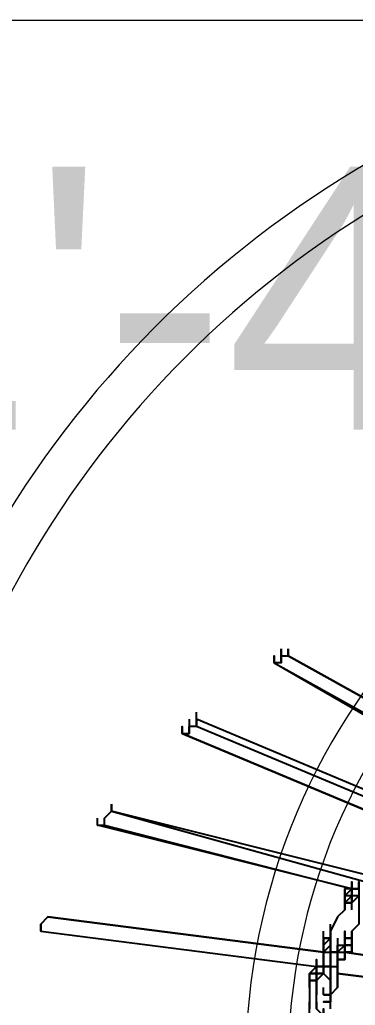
# Model space of a CAD drawing. Header units: inches. Extents: x 3324238 to 135265466, y -1036581 to 20094598.
# Drawn here: x 3353501.34 to 3353505.17, y -519253.81 to -519242.56 of the extents above; entities that cross this region are included whole.
import ezdxf

# ---------------------------------------------------------------- set-up
doc = ezdxf.new("R2010")
doc.units = ezdxf.units.IN
doc.header["$MEASUREMENT"] = 0
doc.layers.add('PDF_Geometry', color=7, linetype='Continuous')
doc.layers.add('PDF_Text', color=1, linetype='Continuous')
doc.styles.add('PDF Arial', font='arial.ttf')

msp = doc.modelspace()

# ---------------------------------------------------------------- linework, layer by layer
at = {"layer": 'PDF_Geometry', "color": 252, "lineweight": 13, "true_color": 0x979797}
msp.add_lwpolyline([(3353511.255, -519242.567), (3353497.558, -519242.567)], dxfattribs=at)
at = {"layer": 'PDF_Geometry', "color": 32, "lineweight": 13, "true_color": 0xdd6e00}
msp.add_lwpolyline([(3353522.777, -519332.082), (3353522.777, -519254.491, 1.00015), (3353499.894, -519254.491)], format="xyb", dxfattribs=at)
at = {"layer": 'PDF_Geometry', "lineweight": 25}
for points in [[(3353504.326, -519249.818), (3353504.326, -519249.899), (3353504.245, -519249.899), (3353504.245, -519249.818), (3353504.245, -519249.899), (3353506.421, -519251.107), (3353506.421, -519251.188), (3353506.421, -519251.107), (3353506.421, -519251.188), (3353506.421, -519251.107), (3353506.421, -519251.188), (3353506.421, -519251.269)], [(3353504.245, -519249.818), (3353504.245, -519249.899), (3353506.34, -519251.107), (3353506.34, -519251.188)], [(3353504.245, -519249.899), (3353504.245, -519249.818)], [(3353504.326, -519249.899), (3353504.326, -519249.818), (3353504.406, -519249.818), (3353504.406, -519249.738)], [(3353504.326, -519249.738), (3353504.326, -519249.818), (3353504.326, -519249.738)], [(3353506.662, -519251.027), (3353506.662, -519251.107), (3353506.662, -519251.188), (3353506.662, -519251.269), (3353506.582, -519251.269), (3353506.582, -519251.188), (3353506.582, -519251.269), (3353506.582, -519251.188), (3353506.582, -519251.269), (3353506.582, -519251.188), (3353506.582, -519251.107), (3353506.582, -519251.027), (3353506.582, -519250.946), (3353506.582, -519251.027), (3353506.582, -519251.107), (3353506.582, -519251.027), (3353506.582, -519251.107), (3353506.582, -519251.027), (3353504.406, -519249.818), (3353506.582, -519251.027), (3353506.582, -519250.946), (3353506.582, -519250.866)], [(3353503.359, -519250.543), (3353503.359, -519250.463)], [(3353503.278, -519250.543), (3353503.278, -519250.624), (3353503.278, -519250.705)], [(3353505.857, -519251.591), (3353503.359, -519250.543), (3353503.359, -519250.624), (3353503.278, -519250.624)], [(3353503.198, -519250.705), (3353503.278, -519250.705), (3353503.278, -519250.624)], [(3353505.695, -519251.752), (3353503.198, -519250.705), (3353503.198, -519250.624), (3353503.198, -519250.705), (3353505.695, -519251.752)], [(3353505.615, -519252.155), (3353505.615, -519252.235), (3353505.615, -519252.316), (3353505.615, -519252.235), (3353505.695, -519252.155), (3353505.776, -519252.074), (3353505.776, -519251.994), (3353505.857, -519251.994), (3353505.857, -519251.913), (3353505.857, -519251.994), (3353505.857, -519251.913), (3353505.857, -519251.833), (3353505.857, -519251.752), (3353505.857, -519251.671), (3353503.359, -519250.624)], [(3353505.212, -519252.558), (3353505.131, -519252.558), (3353505.131, -519252.477), (3353502.231, -519251.752), (3353502.311, -519251.752), (3353502.311, -519251.671), (3353502.392, -519251.591), (3353505.293, -519252.397)], [(3353505.293, -519252.397), (3353505.293, -519252.316), (3353502.392, -519251.591)], [(3353502.231, -519251.752), (3353502.231, -519251.671)], [(3353502.311, -519251.752), (3353502.311, -519251.671)], [(3353502.311, -519251.752), (3353505.131, -519252.477)], [(3353505.131, -519252.397), (3353505.131, -519252.477), (3353505.212, -519252.477), (3353505.212, -519252.397), (3353505.212, -519252.477), (3353505.212, -519252.558), (3353505.212, -519252.638), (3353505.212, -519252.719), (3353505.212, -519252.799), (3353505.212, -519252.88), (3353505.131, -519252.961), (3353505.131, -519253.041), (3353505.131, -519252.961), (3353505.131, -519253.041), (3353505.131, -519253.122), (3353505.131, -519253.041), (3353505.131, -519253.122), (3353505.131, -519253.202), (3353505.051, -519253.202), (3353508.838, -519253.766), (3353508.918, -519253.766), (3353508.838, -519253.686), (3353508.838, -519253.766), (3353508.838, -519253.847)], [(3353505.212, -519252.477), (3353505.131, -519252.477), (3353505.131, -519252.397), (3353505.131, -519252.477), (3353505.131, -519252.397), (3353505.131, -519252.477), (3353505.131, -519252.397), (3353505.131, -519252.477), (3353505.131, -519252.397), (3353505.131, -519252.477), (3353505.131, -519252.397), (3353505.131, -519252.477), (3353505.131, -519252.558), (3353505.131, -519252.638), (3353505.131, -519252.558), (3353505.131, -519252.477), (3353505.131, -519252.558), (3353505.131, -519252.638), (3353505.131, -519252.558), (3353505.131, -519252.477), (3353505.131, -519252.558), (3353505.131, -519252.638), (3353505.131, -519252.558), (3353505.051, -519252.558), (3353505.051, -519252.477), (3353505.051, -519252.558), (3353505.051, -519252.638), (3353505.051, -519252.719), (3353505.051, -519252.638), (3353505.051, -519252.558), (3353505.051, -519252.638), (3353505.051, -519252.558), (3353505.131, -519252.477), (3353505.051, -519252.477), (3353505.051, -519252.558), (3353505.051, -519252.638), (3353505.051, -519252.558), (3353505.051, -519252.638), (3353505.131, -519252.638), (3353505.051, -519252.638), (3353505.051, -519252.558), (3353505.051, -519252.638), (3353505.051, -519252.558), (3353505.051, -519252.638)], [(3353505.131, -519252.477), (3353505.131, -519252.397)], [(3353505.131, -519252.477), (3353505.212, -519252.477)], [(3353505.212, -519252.477), (3353505.131, -519252.477)], [(3353505.131, -519252.558), (3353505.131, -519252.477)], [(3353505.051, -519252.638), (3353505.051, -519252.558)], [(3353505.051, -519252.638), (3353505.051, -519252.558)], [(3353505.131, -519252.638), (3353505.051, -519252.638), (3353505.131, -519252.558)], [(3353505.131, -519252.719), (3353505.131, -519252.638), (3353505.212, -519252.558)], [(3353505.131, -519252.638), (3353505.131, -519252.558), (3353505.131, -519252.638)], [(3353505.051, -519252.719), (3353504.97, -519252.799), (3353504.89, -519252.961), (3353504.89, -519253.041), (3353504.809, -519253.041), (3353504.809, -519253.122), (3353504.809, -519253.041), (3353504.89, -519253.041), (3353504.809, -519253.122), (3353504.809, -519253.202), (3353501.667, -519252.799)], [(3353505.051, -519252.719), (3353505.051, -519252.638)], [(3353501.586, -519252.88), (3353501.586, -519252.961), (3353501.586, -519252.88), (3353501.667, -519252.799), (3353504.809, -519253.202), (3353504.89, -519253.202), (3353504.89, -519253.122), (3353504.89, -519253.041), (3353504.89, -519252.961), (3353504.89, -519253.041), (3353504.89, -519253.122), (3353504.89, -519253.202), (3353504.89, -519253.122), (3353504.89, -519253.202), (3353504.89, -519253.122), (3353504.89, -519253.202), (3353504.89, -519253.283), (3353504.89, -519253.363), (3353504.97, -519253.363), (3353504.97, -519253.283), (3353504.97, -519253.202), (3353504.97, -519253.122), (3353504.97, -519253.202), (3353504.97, -519253.122), (3353504.97, -519253.202), (3353504.97, -519253.122), (3353504.97, -519253.202), (3353504.97, -519253.283), (3353504.97, -519253.202), (3353505.051, -519253.202), (3353505.051, -519253.122)], [(3353501.586, -519252.961), (3353501.586, -519252.88)], [(3353501.586, -519252.88), (3353501.586, -519252.961), (3353501.586, -519252.88), (3353501.586, -519252.961), (3353504.729, -519253.363), (3353504.729, -519253.444), (3353504.648, -519253.444), (3353504.648, -519253.525), (3353504.729, -519253.525), (3353504.648, -519253.525), (3353504.648, -519253.605), (3353504.648, -519253.525), (3353504.648, -519253.444), (3353504.729, -519253.444), (3353504.729, -519253.525), (3353504.729, -519253.605), (3353504.729, -519253.686), (3353504.729, -519253.605), (3353504.729, -519253.525), (3353504.729, -519253.444), (3353504.729, -519253.525), (3353504.729, -519253.605), (3353504.729, -519253.525), (3353504.648, -519253.525), (3353504.648, -519253.605), (3353504.648, -519253.686)], [(3353501.586, -519252.961), (3353504.729, -519253.363)], [(3353504.89, -519253.686), (3353504.89, -519253.766), (3353504.89, -519253.686), (3353504.89, -519253.605), (3353504.89, -519253.525), (3353504.89, -519253.444), (3353504.89, -519253.363), (3353504.809, -519253.363), (3353504.809, -519253.283), (3353504.809, -519253.202), (3353504.89, -519253.202), (3353504.89, -519253.122), (3353504.89, -519253.041), (3353504.89, -519252.961), (3353504.89, -519253.041), (3353504.89, -519252.961), (3353504.89, -519253.041), (3353504.89, -519253.122), (3353504.89, -519253.202), (3353504.89, -519253.283), (3353504.89, -519253.202), (3353504.89, -519253.122), (3353504.89, -519253.202), (3353504.97, -519253.202), (3353504.89, -519253.202), (3353504.89, -519253.122), (3353504.89, -519253.041), (3353504.809, -519253.122), (3353504.809, -519253.041), (3353504.809, -519253.122), (3353504.809, -519253.041), (3353504.89, -519253.041), (3353504.89, -519252.961), (3353504.89, -519252.88)], [(3353504.809, -519253.041), (3353504.809, -519252.961)], [(3353504.89, -519252.961), (3353504.89, -519253.041), (3353504.89, -519252.961), (3353504.89, -519253.041), (3353504.89, -519252.961), (3353504.89, -519253.041), (3353504.89, -519253.122), (3353504.89, -519253.202), (3353504.89, -519253.122), (3353504.89, -519253.202), (3353504.89, -519253.122)], [(3353504.97, -519253.041), (3353504.97, -519253.122), (3353504.97, -519253.202), (3353504.97, -519253.122), (3353504.97, -519253.202), (3353505.051, -519253.122), (3353505.051, -519253.041), (3353505.051, -519253.122), (3353505.051, -519253.041), (3353505.051, -519253.122), (3353505.051, -519253.041), (3353505.051, -519252.961), (3353505.051, -519253.041), (3353505.051, -519253.122), (3353505.131, -519253.122), (3353505.131, -519253.041), (3353505.051, -519253.041), (3353505.051, -519252.961), (3353505.051, -519253.041), (3353505.051, -519252.961)], [(3353508.838, -519253.847), (3353508.838, -519253.766), (3353505.051, -519253.202), (3353505.051, -519253.283), (3353505.051, -519253.202), (3353505.051, -519253.283), (3353505.051, -519253.202), (3353505.051, -519253.122), (3353505.051, -519253.202), (3353505.051, -519253.122), (3353505.051, -519253.202), (3353505.051, -519253.122), (3353505.051, -519253.202), (3353505.051, -519253.122), (3353505.051, -519253.041), (3353505.131, -519253.041), (3353505.131, -519252.961), (3353505.131, -519253.041), (3353505.131, -519252.961), (3353505.131, -519253.041), (3353505.131, -519252.961), (3353505.131, -519253.041), (3353505.131, -519253.122)], [(3353505.131, -519253.041), (3353505.131, -519252.961)], [(3353505.131, -519253.041), (3353505.131, -519252.961)], [(3353505.051, -519253.041), (3353505.131, -519253.041)], [(3353505.131, -519253.122), (3353505.131, -519253.041)], [(3353504.729, -519253.525), (3353504.729, -519253.444), (3353504.729, -519253.525), (3353504.729, -519253.444), (3353504.729, -519253.525), (3353504.729, -519253.444), (3353504.729, -519253.363), (3353504.729, -519253.283), (3353504.729, -519253.363), (3353504.729, -519253.283), (3353504.729, -519253.363), (3353504.809, -519253.363), (3353504.809, -519253.283), (3353504.809, -519253.202), (3353504.809, -519253.122), (3353504.809, -519253.202), (3353504.809, -519253.283), (3353504.809, -519253.202), (3353504.809, -519253.283), (3353504.809, -519253.202), (3353504.809, -519253.283), (3353504.809, -519253.202), (3353504.809, -519253.283), (3353504.809, -519253.202), (3353504.809, -519253.283), (3353504.809, -519253.363), (3353504.809, -519253.283), (3353504.809, -519253.363), (3353504.729, -519253.363), (3353504.729, -519253.283), (3353504.729, -519253.363), (3353504.729, -519253.283), (3353504.729, -519253.363), (3353504.809, -519253.363), (3353504.809, -519253.283), (3353504.809, -519253.202)], [(3353504.809, -519253.283), (3353504.809, -519253.363), (3353504.809, -519253.444), (3353504.809, -519253.363), (3353504.729, -519253.363), (3353504.729, -519253.283), (3353504.729, -519253.363), (3353504.729, -519253.283), (3353504.729, -519253.363), (3353504.729, -519253.283), (3353504.729, -519253.363), (3353504.809, -519253.363), (3353504.809, -519253.283), (3353504.809, -519253.202), (3353504.89, -519253.202), (3353504.89, -519253.122), (3353504.89, -519253.202), (3353504.89, -519253.122), (3353504.89, -519253.202), (3353504.89, -519253.122), (3353504.89, -519253.202), (3353504.89, -519253.122), (3353504.89, -519253.202), (3353504.89, -519253.283), (3353504.89, -519253.363), (3353504.809, -519253.363), (3353504.89, -519253.363), (3353504.89, -519253.283), (3353504.89, -519253.363), (3353504.89, -519253.444), (3353504.89, -519253.363), (3353504.89, -519253.283), (3353504.89, -519253.363), (3353504.89, -519253.444), (3353504.89, -519253.363)], [(3353504.809, -519253.202), (3353504.809, -519253.122)], [(3353504.809, -519253.122), (3353504.809, -519253.202)], [(3353504.809, -519253.202), (3353504.809, -519253.122)], [(3353504.809, -519253.202), (3353504.809, -519253.122)], [(3353504.809, -519253.283), (3353504.809, -519253.202), (3353504.89, -519253.122), (3353504.89, -519253.202)], [(3353504.89, -519253.202), (3353504.89, -519253.122)], [(3353504.89, -519253.202), (3353504.89, -519253.122)], [(3353504.97, -519253.202), (3353504.97, -519253.122)], [(3353504.97, -519253.283), (3353504.97, -519253.202), (3353504.97, -519253.122)], [(3353504.97, -519253.202), (3353504.97, -519253.122)], [(3353504.97, -519253.202), (3353504.97, -519253.122)], [(3353504.97, -519253.122), (3353505.051, -519253.122)], [(3353504.97, -519253.202), (3353504.97, -519253.122)], [(3353505.051, -519253.202), (3353505.051, -519253.122)], [(3353505.051, -519253.202), (3353505.051, -519253.283), (3353505.051, -519253.202), (3353505.051, -519253.122)], [(3353505.051, -519253.202), (3353505.051, -519253.122)], [(3353505.051, -519253.202), (3353505.051, -519253.122)], [(3353505.051, -519253.283), (3353505.051, -519253.202), (3353505.051, -519253.122)], [(3353505.051, -519253.202), (3353505.051, -519253.122)], [(3353505.051, -519253.202), (3353505.051, -519253.122)], [(3353505.051, -519253.202), (3353505.051, -519253.122)], [(3353504.729, -519253.363), (3353504.729, -519253.283)], [(3353504.729, -519253.363), (3353504.729, -519253.283)], [(3353504.729, -519253.363), (3353504.729, -519253.283)], [(3353504.729, -519253.363), (3353504.729, -519253.283)], [(3353504.729, -519253.363), (3353504.729, -519253.283)], [(3353504.729, -519253.363), (3353504.729, -519253.283)], [(3353504.809, -519253.283), (3353504.809, -519253.202)], [(3353504.809, -519253.202), (3353504.809, -519253.283)], [(3353504.809, -519253.202), (3353504.809, -519253.283)], [(3353504.97, -519253.605), (3353504.97, -519253.525), (3353504.97, -519253.605), (3353504.89, -519253.686), (3353504.89, -519253.605), (3353504.89, -519253.525), (3353504.89, -519253.444), (3353504.89, -519253.525), (3353504.809, -519253.444), (3353504.809, -519253.363), (3353504.809, -519253.283), (3353504.809, -519253.363), (3353504.809, -519253.283), (3353504.809, -519253.363), (3353504.809, -519253.283), (3353504.809, -519253.202), (3353504.809, -519253.283), (3353504.809, -519253.363), (3353504.809, -519253.283), (3353504.809, -519253.363), (3353504.809, -519253.444), (3353504.809, -519253.363), (3353504.809, -519253.444), (3353504.809, -519253.363)], [(3353504.809, -519253.283), (3353504.809, -519253.202)], [(3353504.809, -519253.283), (3353504.809, -519253.202)], [(3353504.809, -519253.363), (3353504.809, -519253.283)], [(3353504.809, -519253.363), (3353504.809, -519253.283)], [(3353504.809, -519253.363), (3353504.809, -519253.283)], [(3353504.809, -519253.363), (3353504.809, -519253.283)], [(3353504.809, -519253.363), (3353504.809, -519253.283)], [(3353504.809, -519253.363), (3353504.809, -519253.283)], [(3353504.809, -519253.363), (3353504.809, -519253.283)], [(3353504.809, -519253.363), (3353504.809, -519253.283)], [(3353504.809, -519253.363), (3353504.809, -519253.283)], [(3353504.809, -519253.363), (3353504.809, -519253.283)], [(3353504.89, -519253.283), (3353504.89, -519253.202), (3353504.89, -519253.283)], [(3353504.89, -519253.444), (3353504.89, -519253.363), (3353504.89, -519253.283)], [(3353504.89, -519253.363), (3353504.89, -519253.283)], [(3353504.89, -519253.444), (3353504.89, -519253.363), (3353504.89, -519253.283)], [(3353504.89, -519253.363), (3353504.89, -519253.283)], [(3353508.838, -519253.927), (3353504.97, -519253.444), (3353504.97, -519253.363), (3353504.97, -519253.283), (3353505.051, -519253.283), (3353505.051, -519253.202), (3353505.051, -519253.283), (3353504.97, -519253.283), (3353504.97, -519253.363), (3353504.97, -519253.444), (3353504.97, -519253.363), (3353504.97, -519253.444), (3353508.838, -519253.927)], [(3353504.97, -519253.283), (3353504.97, -519253.202)], [(3353504.97, -519253.283), (3353504.97, -519253.202)], [(3353504.97, -519253.202), (3353504.97, -519253.283)], [(3353504.97, -519253.283), (3353504.97, -519253.202)], [(3353504.97, -519253.283), (3353504.97, -519253.202)], [(3353504.97, -519253.283), (3353504.97, -519253.202)], [(3353504.97, -519253.283), (3353504.97, -519253.202)], [(3353504.97, -519253.202), (3353504.97, -519253.283)], [(3353504.97, -519253.363), (3353504.97, -519253.283)], [(3353504.97, -519253.363), (3353504.97, -519253.283)], [(3353504.97, -519253.363), (3353504.97, -519253.283)], [(3353504.97, -519253.363), (3353504.97, -519253.283)], [(3353504.97, -519253.363), (3353504.97, -519253.283)], [(3353504.97, -519253.363), (3353504.97, -519253.283)], [(3353504.97, -519253.363), (3353504.97, -519253.283)], [(3353504.97, -519253.363), (3353504.97, -519253.283)], [(3353504.97, -519253.363), (3353504.97, -519253.283)], [(3353505.051, -519253.283), (3353505.051, -519253.202)], [(3353504.729, -519253.444), (3353504.729, -519253.363)], [(3353504.809, -519253.444), (3353504.809, -519253.363)], [(3353504.809, -519253.444), (3353504.809, -519253.363)], [(3353504.809, -519253.444), (3353504.809, -519253.363)], [(3353504.809, -519253.444), (3353504.809, -519253.363)], [(3353504.809, -519253.444), (3353504.809, -519253.363)], [(3353504.809, -519253.444), (3353504.809, -519253.363)], [(3353504.809, -519253.363), (3353504.809, -519253.444), (3353504.809, -519253.363)], [(3353504.809, -519253.766), (3353504.89, -519253.766), (3353504.809, -519253.766), (3353504.89, -519253.766), (3353504.89, -519253.686), (3353504.89, -519253.605), (3353504.89, -519253.525), (3353504.89, -519253.605), (3353504.89, -519253.525), (3353504.89, -519253.605), (3353504.89, -519253.525), (3353504.89, -519253.605), (3353504.89, -519253.686), (3353504.89, -519253.605), (3353504.89, -519253.686), (3353504.89, -519253.605), (3353504.89, -519253.525), (3353504.89, -519253.444), (3353504.89, -519253.363)], [(3353504.809, -519253.444), (3353504.809, -519253.363)], [(3353504.89, -519253.444), (3353504.89, -519253.363)], [(3353504.89, -519253.444), (3353504.89, -519253.363)], [(3353504.97, -519253.525), (3353504.97, -519253.444), (3353504.97, -519253.363)], [(3353504.97, -519253.444), (3353504.97, -519253.363)], [(3353504.97, -519253.444), (3353504.97, -519253.363)], [(3353504.729, -519253.605), (3353504.729, -519253.525), (3353504.729, -519253.444), (3353504.729, -519253.525), (3353504.729, -519253.444), (3353504.729, -519253.525), (3353504.729, -519253.444), (3353504.729, -519253.525)], [(3353504.729, -519253.525), (3353504.809, -519253.444)], [(3353504.809, -519253.444), (3353504.729, -519253.444), (3353504.809, -519253.444)], [(3353504.729, -519253.525), (3353504.729, -519253.444)], [(3353504.89, -519253.605), (3353504.89, -519253.525)], [(3353504.97, -519253.444), (3353504.97, -519253.525), (3353504.97, -519253.444)], [(3353504.97, -519253.525), (3353504.97, -519253.444)], [(3353504.809, -519253.686), (3353504.809, -519253.605)], [(3353504.89, -519253.686), (3353504.89, -519253.605)], [(3353504.648, -519253.686), (3353504.648, -519253.847)], [(3353504.89, -519254.008), (3353504.809, -519254.008), (3353504.809, -519253.927), (3353504.809, -519253.847), (3353504.809, -519253.927), (3353504.729, -519253.847), (3353504.729, -519253.766), (3353504.729, -519253.847), (3353504.729, -519253.766), (3353504.729, -519253.686)], [(3353504.809, -519253.686), (3353504.89, -519253.686), (3353504.809, -519253.686)], [(3353504.567, -519253.927), (3353504.648, -519253.927), (3353504.648, -519254.008), (3353504.648, -519253.927), (3353504.648, -519253.847), (3353504.648, -519253.766), (3353504.648, -519253.847)], [(3353504.729, -519253.766), (3353504.729, -519253.847)], [(3353504.89, -519253.847), (3353504.89, -519253.766)]]:
    msp.add_lwpolyline(points, dxfattribs=at)
for points in [[(3353504.406, -519249.738), (3353504.406, -519249.818)], [(3353504.406, -519249.738), (3353504.406, -519249.818)], [(3353503.359, -519250.543), (3353503.359, -519250.624)], [(3353502.392, -519251.51), (3353502.392, -519251.591)], [(3353505.051, -519252.961), (3353505.051, -519253.041), (3353505.051, -519253.122), (3353505.051, -519253.041)], [(3353505.131, -519252.961), (3353505.131, -519253.041), (3353505.131, -519253.122), (3353505.131, -519253.041)], [(3353505.131, -519253.041), (3353505.131, -519253.122)], [(3353504.809, -519253.122), (3353504.809, -519253.202)], [(3353505.131, -519253.202), (3353505.051, -519253.202), (3353505.131, -519253.202), (3353505.131, -519253.122)], [(3353505.131, -519253.122), (3353505.051, -519253.122)], [(3353505.051, -519253.202), (3353505.051, -519253.283), (3353505.051, -519253.202), (3353505.051, -519253.122)], [(3353504.89, -519253.283), (3353504.89, -519253.363)], [(3353504.97, -519253.444), (3353504.97, -519253.363), (3353504.97, -519253.283), (3353504.97, -519253.363), (3353504.97, -519253.283), (3353504.97, -519253.363)], [(3353504.648, -519253.525), (3353504.729, -519253.525), (3353504.729, -519253.444), (3353504.729, -519253.363), (3353504.648, -519253.444), (3353504.648, -519253.525), (3353504.648, -519253.605)], [(3353504.97, -519253.363), (3353504.97, -519253.444)], [(3353504.648, -519253.444), (3353504.648, -519253.525)], [(3353504.89, -519253.686), (3353504.89, -519253.605), (3353504.89, -519253.686), (3353504.89, -519253.605)], [(3353504.729, -519253.766), (3353504.729, -519253.847), (3353504.729, -519253.766), (3353504.729, -519253.847)]]:
    msp.add_lwpolyline(points, close=True, dxfattribs=at)
at = {"layer": 'PDF_Geometry', "color": 32, "lineweight": 13, "true_color": 0xdd6e00}
for centre, radius, start, end in [((3353511.335, -519254.484), 11.925, 359.9618, 180.0382), ((3353511.335, -519254.491), 7.413, 0, 180), ((3353511.335, -519254.491), 6.929, 0, 180)]:
    msp.add_arc(centre, radius, start, end, dxfattribs=at)

# ---------------------------------------------------------------- texts
at = {"layer": 'PDF_Text', "lineweight": 30, "insert": (3353499.173, -519247.237), "char_height": 2.9991, "attachment_point": 7, "style": 'PDF Arial'}
msp.add_mtext('1\'-4"', dxfattribs=at)

doc.saveas('drawing.dxf')
